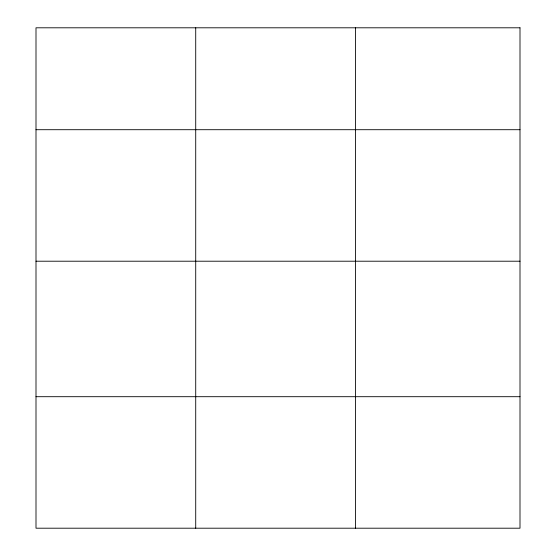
<?xml version="1.0" encoding="UTF-8"?>
<svg xmlns="http://www.w3.org/2000/svg" width="556" height="556" viewBox="0 0 556 556"><rect width="100%" height="100%" fill="white"/><g stroke="black" fill="none" stroke-linecap="round" stroke-linejoin="round"><path stroke-width="0.83" d="M36.001 129.708L519.999 129.708M36.001 261.209L519.999 261.209M36.001 396.699L519.999 396.699M355.437 27.8L355.437 528.2M195.719 27.8L195.719 528.2M519.999 27.8L36.001 27.8L36.001 528.2L519.999 528.2L519.999 27.8"/></g></svg>
